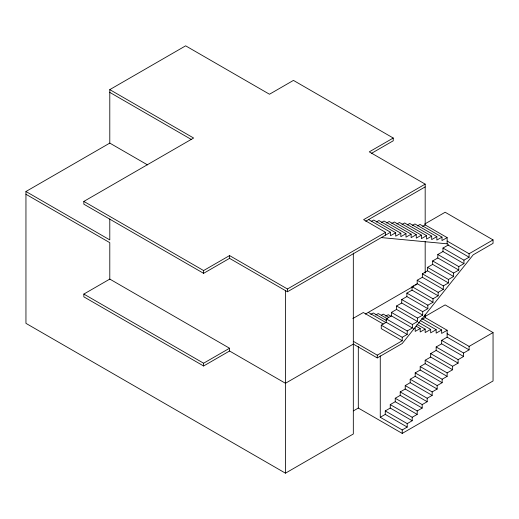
<?xml version="1.0" encoding="UTF-8"?>
<svg xmlns="http://www.w3.org/2000/svg" width="519" height="519" viewBox="0 0 519 519"><rect width="100%" height="100%" fill="white"/><g stroke="black" fill="none" stroke-linecap="round" stroke-linejoin="round"><path stroke-width="0.78" d="M353.322 253.051L353.322 433.988L285.45 473.172L25.95 323.35L25.95 191.505L109.788 143.101L109.788 89.625L185.64 45.828L269.478 94.237L293.436 80.406L393.24 138.028L393.24 140.792L371.345 153.436M83.838 201.417L203.61 270.561L229.56 255.582L229.56 258.345L203.61 273.331L83.838 204.181L83.838 201.417L193.626 138.028L109.788 89.625M83.838 294.072L109.788 279.092L229.56 348.243L229.56 351.006L203.61 365.986L83.838 296.842L83.838 294.072L203.61 363.222L229.56 348.243M393.24 138.028L369.288 151.859L425.178 184.128L425.178 224.928L447.138 237.605L447.138 243.826L448.137 244.404L448.137 245.091L469.098 257.197L469.098 253.739L493.05 239.908L493.05 243.366L473.211 254.816L402.225 343.513L377.274 357.922L353.322 344.091L285.45 383.275L229.463 350.948M425.178 184.128L363.605 219.673L385.565 232.356L385.565 235.12M365.707 221.23L425.178 186.892M371.169 221.535L373.738 220.05L395.699 232.726L395.699 236.184L400.843 233.213L400.843 236.67L405.988 233.699L405.988 237.157L411.132 234.186L411.132 237.644L416.277 234.679L416.277 238.137L421.422 235.165L421.422 238.623L426.56 235.652L426.56 239.11L431.704 236.139L431.704 239.596L436.849 236.625L436.849 240.083L441.993 237.112L441.993 240.569L447.138 237.605M376.314 222.022L378.883 220.536L400.843 233.213M381.459 222.508L384.028 221.023L405.988 233.699M386.603 222.995L389.172 221.509L411.132 234.186M391.748 223.481L394.317 222.002L416.277 234.679M396.892 223.974L399.461 222.489L421.422 235.165M229.56 255.582L287.448 288.999L385.565 232.356M402.03 224.461L404.606 222.975L426.56 235.652M229.463 258.293L287.448 291.769L390.554 232.24L390.554 235.697L395.699 232.726M407.175 224.948L409.751 223.462L431.704 236.139M412.32 225.434L414.895 223.948L436.849 236.625M417.464 225.921L420.04 224.435L441.993 237.112M424.613 224.104L445.14 212.245L493.05 239.908M422.609 226.407L425.178 224.928M442.979 248.069L463.941 260.175L463.941 263.626L442.979 251.527L442.979 248.069L448.137 245.091M437.822 254.505L458.783 266.604L458.783 270.062L437.822 257.962L437.822 254.505L442.979 251.527M432.664 260.94L453.625 273.039L453.625 276.497L432.664 264.398L432.664 260.94L437.822 257.962M427.507 267.376L448.468 279.475L448.468 282.933L427.507 270.834L427.507 267.376L432.664 264.398M422.356 273.811L443.31 285.911L443.31 289.368L422.356 277.269L422.356 273.811L427.507 270.834M417.198 280.247L438.153 292.346L438.153 295.804L417.198 283.698L417.198 280.247L422.356 277.269M352.855 318.543L363.3 312.516L383.197 324.005M412.041 286.676L433.002 298.782L433.002 302.24L412.041 290.134L412.041 286.676L417.198 283.698M365.389 314.073L414.058 285.975M415.447 285.171L416.835 284.373M406.883 293.112L427.844 305.217L427.844 308.669L406.883 296.57L406.883 293.112L412.041 290.134M463.941 260.175L469.098 257.197M370.787 314.417L373.278 312.976L386.318 320.502M401.725 299.547L422.687 311.647L422.687 315.104L401.725 303.005L401.725 299.547L406.883 296.57M458.783 266.604L463.941 263.626M375.775 314.994L378.273 313.554L387.193 318.698M396.568 305.983L417.529 318.082L417.529 321.54L396.568 309.441L396.568 305.983L401.725 303.005M453.625 273.039L458.783 270.062M381.387 315.208L383.262 314.125L388.75 317.297M391.41 312.419L412.371 324.518L412.371 327.976L391.41 315.876L391.41 312.419L396.568 309.441M448.468 279.475L453.625 276.497M385.76 316.142L388.251 314.702L390.995 316.285M386.253 318.854L407.214 330.953L407.214 334.411L386.253 322.312L386.253 318.854L391.41 315.876M443.31 285.911L448.468 282.933M381.264 325.192L402.225 337.292L402.225 340.749L381.264 328.65L381.264 325.192L386.253 322.312M438.153 292.346L443.31 289.368M433.002 298.782L438.153 295.804M427.844 305.217L433.002 302.24M422.687 311.647L427.844 308.669M417.529 318.082L422.687 315.104M424.587 316.752L445.12 304.9L493.05 332.569L493.05 380.972L402.225 433.41L358.311 408.057L353.458 410.853M412.371 324.518L417.529 321.54M422.434 319.172L425.178 317.583L447.138 330.259L447.138 337.175L469.098 349.851L469.098 346.394L493.05 332.569M407.214 330.953L412.371 327.976M413.332 329.04L415.2 327.956L415.2 331.414L420.189 328.533L420.189 331.991L425.178 329.111L425.178 332.569L430.673 329.396L430.673 332.854L436.161 329.688L436.161 333.146L441.65 329.974L441.65 333.432L447.138 330.259M402.225 337.292L407.214 334.411M353.322 341.327L377.274 355.152L402.225 340.749M441.65 340.347L463.61 353.024L463.61 356.482L441.65 343.805L441.65 340.347L447.138 337.175M436.161 346.971L458.115 359.648L458.115 363.105L436.161 350.429L436.161 346.971L441.65 343.805M430.673 353.601L452.626 366.278L452.626 369.736L430.673 357.059L430.673 353.601L436.161 350.429M425.178 360.225L447.138 372.901L447.138 376.359L425.178 363.683L425.178 360.225L430.673 357.059M420.189 366.563L442.149 379.24L442.149 382.698L420.189 370.021L420.189 366.563L425.178 363.683M415.2 372.901L437.16 385.578L437.16 389.036L415.2 376.359L415.2 372.901L420.189 370.021M410.211 379.24L432.165 391.923L432.165 395.374L410.211 382.698L410.211 379.24L415.2 376.359M405.222 385.578L427.176 398.261L427.176 401.719L405.222 389.036L405.222 385.578L410.211 382.698M463.61 353.024L469.098 349.851M400.227 391.923L422.187 404.599L422.187 408.057L400.227 395.374L400.227 391.923L405.222 389.036M458.115 359.648L463.61 356.482M395.238 398.261L417.198 410.938L417.198 414.396L395.238 401.719L395.238 398.261L400.227 395.374M452.626 366.278L458.115 363.105M390.249 404.599L412.203 417.276L412.203 420.734L390.249 408.057L390.249 404.599L395.238 401.719M447.138 372.901L452.626 369.736M385.26 410.938L407.214 423.614L407.214 427.072L385.26 414.396L385.26 410.938L390.249 408.057M442.149 379.24L447.138 376.359M380.265 355.878L380.265 417.276L385.26 414.396M437.16 385.578L442.149 382.698M432.165 391.923L437.16 389.036M427.176 398.261L432.165 395.374M422.187 404.599L427.176 401.719M417.198 410.938L422.187 408.057M412.203 417.276L417.198 414.396M407.214 423.614L412.203 420.734M380.265 417.276L402.225 429.953L407.214 427.072M381.296 237.585L447.138 243.826M447.138 241.063L469.098 253.739M368.6 219.563L390.554 232.24M109.788 92.388L191.53 139.585M421.752 318.484L441.65 329.974M447.138 333.717L469.098 346.394M420.377 320.573L436.161 329.688M109.788 143.101L147.513 164.88M418.32 322.267L430.673 329.396M416.945 324.356L425.178 329.111M416.076 326.159L420.189 328.533M368.289 312.399L386.13 322.701M25.95 191.505L109.788 239.908L109.788 218.979M25.95 194.268L109.788 242.671L109.788 279.462M425.178 241.543L425.178 273.085M425.178 314.345L425.178 317.583M402.225 429.953L402.225 433.41M377.274 355.152L377.274 357.922M358.311 346.504L358.311 408.057M287.448 288.999L287.448 291.769M285.45 290.614L285.45 473.172M203.61 270.561L203.61 273.331M203.61 363.222L203.61 365.986"/></g></svg>
